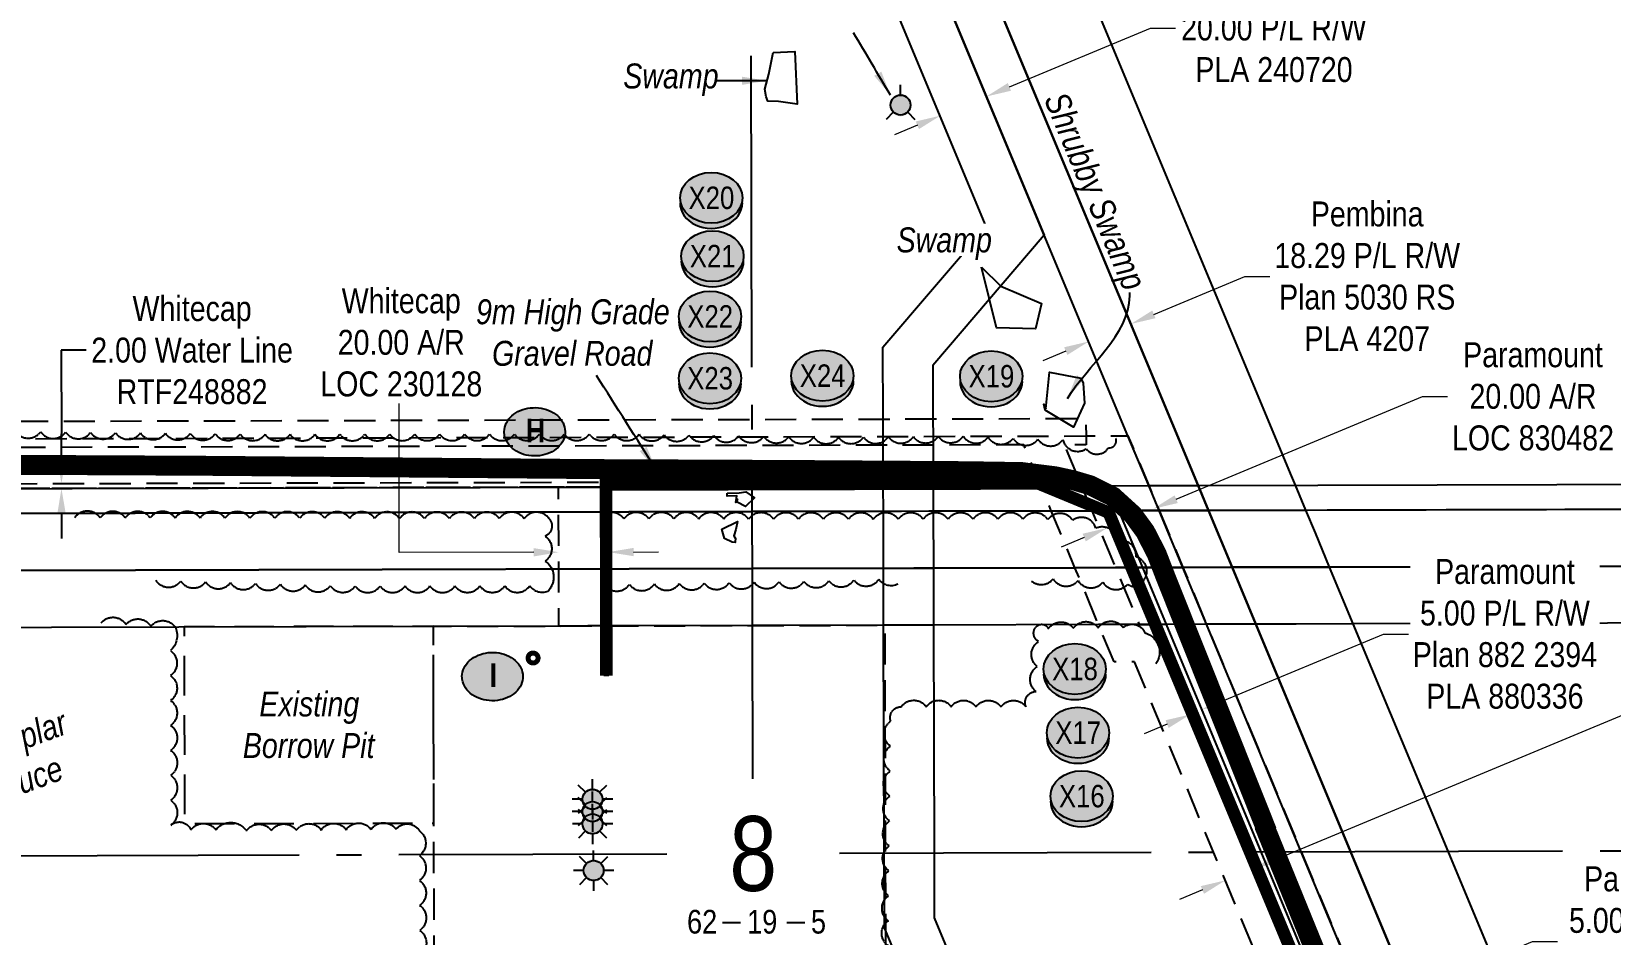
# Model space of a CAD drawing. Extents: x 510524 to 514472, y 6017951 to 6023231.
# Drawn here: x 511808 to 512441, y 6022291 to 6022654 of the extents above; entities that cross this region are included whole.
import ezdxf
from ezdxf.enums import TextEntityAlignment as Align

# ---------------------------------------------------------------- set-up
doc = ezdxf.new("R2010")
doc.units = 0
doc.header["$LTSCALE"] = 5
doc.header["$PDSIZE"] = 0.5
for name, pattern in [('0', [1, 1, 0]), ('foc-ACCESSROAD', [3.75, 2.5, -1.25]), ('foc-FLOWLINE', [3.75, 2.5, -1.25]), ('foc-QUARTERLINE', [33, 25, -3, 2, -3]), ('HIDDEN2', [4.7625, 3.175, -1.5875])]:
    doc.linetypes.add(name, pattern=pattern)
doc.layers.get('Defpoints').update_dxf_attribs({"color": 9})
for name, color, linetype in [('10', 1, 'Continuous'), ('9', 3, 'Continuous'), ('AS-ROADS', 254, 'Continuous'), ('C-AR', 13, 'foc-ACCESSROAD'), ('C-RW', 13, 'Continuous'), ('C-WS', 13, 'foc-ACCESSROAD'), ('C-WS-S', 8, 'Continuous'), ('CG-NOTES', 7, 'Continuous'), ('F-AR', 190, 'foc-ACCESSROAD'), ('F-EZE', 190, 'foc-FLOWLINE'), ('F-RW', 190, 'Continuous'), ('L-QSEC', 8, 'foc-QUARTERLINE'), ('L-SECLBL', 7, 'Continuous'), ('P-CROSSINGS', 250, 'Continuous'), ('P-PROPOSED', 10, 'Continuous'), ('P-TEMP-BLUE', 146, 'Continuous'), ('T-BUSH', 110, '0'), ('T-BUSH-T', 110, 'Continuous'), ('T-EXISTING TFA', 220, 'HIDDEN2'), ('T-EXISTING TFA-T', 220, 'Continuous'), ('T-SLOPE', 48, 'Continuous'), ('T-WATER-T', 170, 'Continuous'), ('WETLAND', 143, 'Continuous'), ('WETLAND-T', 146, 'Continuous')]:
    doc.layers.add(name, color=color, linetype=linetype)
for name, color, linetype, lineweight in [('C-AR-T', 13, 'Continuous', 9), ('C-RW-T', 13, 'Continuous', 9), ('F-AR-T', 190, 'Continuous', 9), ('F-EZE-T', 190, 'Continuous', 9), ('F-RW-T', 190, 'Continuous', 9)]:
    doc.layers.add(name, color=color, linetype=linetype, lineweight=lineweight)
doc.styles.add('80CG', font='ARIALN.TTF', dxfattribs={"height": 10})
doc.styles.add('80L', font='ARIALN.TTF', dxfattribs={"height": 10})
doc.styles.add('BOLD', font='ARIALNB.TTF')
doc.styles.add('Crossing', font='ARIALN.TTF', dxfattribs={"height": 10})
doc.styles.add('SIMPLEX', font='ARIALN.TTF')
doc.dimstyles.new('Compass 5 000', dxfattribs={"dimscale": 5, "dimtxt": 9, "dimasz": 2, "dimexe": 0.2, "dimexo": 0.0625, "dimgap": 0.5, "dimtad": 0, "dimtih": 1, "dimtoh": 1, "dimzin": 0, "dimdsep": 46, "dimtxsty": '80CG', "dimcen": 0.1, "dimse1": 1, "dimse2": 1, "dimclrd": 256, "dimclrt": 256, "dimaunit": 1, "dimadec": 4, "dimazin": 0, "dimtfac": 0.06, "dimtofl": 0, "dimtmove": 0, "dimatfit": 1, "dimfxl": 0.2, "dimtolj": 1, "dimtzin": 0, "dimlwd": -1, "dimarcsym": 0})

# ---------------------------------------------------------------- blocks, each defined once
blk = doc.blocks.new('L-SECLBL')
at = {"layer": '9', "color": 7}
for p, q in [((-5.08, -27.83), (-12.29, -27.83)), ((20.7, -27.83), (13.5, -27.83))]:
    blk.add_line(p, q, dxfattribs=at)
at = {"layer": '10', "color": 2, "style": 'SIMPLEX'}
blk.add_attdef('SEC', text='', height=30, dxfattribs=at).set_placement((0, 0), align=Align.MIDDLE)
at = {"layer": '10', "color": 5, "style": '80L'}
blk.add_attdef('TWP', text='', height=9.5, dxfattribs=at).set_placement((-14.43, -27.37), align=Align.MIDDLE_RIGHT)
blk.add_attdef('RGE', text='', height=9.5, dxfattribs=at).set_placement((3.62, -27.37), align=Align.MIDDLE_CENTER)
blk.add_attdef('MER', text='', height=9.5, dxfattribs=at).set_placement((23.17, -27.37), align=Align.MIDDLE_LEFT)
blk = doc.blocks.new('*D48')
at = {"layer": 'C-RW-T', "transparency": 16777216}
for p, q in [((512199.92, 6022631.32), (512256.49, 6022654.88)), ((512256.49, 6022654.88), (512266.49, 6022654.88)), ((512163, 6022615.93), (512153.77, 6022612.09))]:
    blk.add_line(p, q, dxfattribs=at)
for points in [[(512199.28, 6022632.86), (512200.56, 6022629.78), (512190.69, 6022627.47)], [(512162.36, 6022617.47), (512163.64, 6022614.4), (512172.23, 6022619.78)]]:
    blk.add_solid(points, dxfattribs=at)
at = {"layer": 'Defpoints', "color": 0, "transparency": 16777216}
for p in [(512190.69, 6022627.47), (512197.84, 6022610.32), (512179.38, 6022602.63)]:
    blk.add_point(p, dxfattribs=at)
at = {"layer": 'C-RW-T', "transparency": 16777216, "insert": (512306.02, 6022654.88), "char_height": 10, "attachment_point": 5, "style": '80CG'}
blk.add_mtext('\\A1;Whitecap\\P20.00 P/L R/W\\PPLA 240720', dxfattribs=at)
blk = doc.blocks.new('*D50')
at = {"layer": 'Defpoints', "color": 0, "transparency": 16777216}
for p in [(512257.58, 6022462.1), (512262.72, 6022449.78), (512244.26, 6022442.09)]:
    blk.add_point(p, dxfattribs=at)
at = {"layer": 'F-AR-T', "transparency": 16777216}
for p, q in [((512266.81, 6022465.95), (512365.63, 6022507.15)), ((512365.63, 6022507.15), (512375.63, 6022507.15)), ((512229.9, 6022450.56), (512220.67, 6022446.71))]:
    blk.add_line(p, q, dxfattribs=at)
for points in [[(512266.17, 6022467.49), (512267.45, 6022464.41), (512257.58, 6022462.1)], [(512229.26, 6022452.1), (512230.54, 6022449.02), (512239.13, 6022454.41)]]:
    blk.add_solid(points, dxfattribs=at)
at = {"layer": 'F-AR-T', "transparency": 16777216, "insert": (512409.9, 6022507.15), "char_height": 10, "attachment_point": 5, "style": '80CG'}
blk.add_mtext('\\A1;Paramount\\P20.00 A/R\\PLOC 830482', dxfattribs=at)
blk = doc.blocks.new('*D51')
at = {"layer": 'Defpoints', "color": 0, "transparency": 16777216}
for p in [(511763.13, 6022490.89), (511921.59, 6022491.31), (511921.64, 6022471.29)]:
    blk.add_point(p, dxfattribs=at)
at = {"layer": 'F-AR-T', "transparency": 16777216}
for p, q in [((511763.03, 6022529.24), (511753.03, 6022529.24)), ((511763.11, 6022500.89), (511763.03, 6022529.24)), ((511763.21, 6022460.87), (511763.24, 6022450.87))]:
    blk.add_line(p, q, dxfattribs=at)
for points in [[(511764.77, 6022500.89), (511761.44, 6022500.88), (511763.13, 6022490.89)], [(511764.88, 6022460.88), (511761.55, 6022460.87), (511763.19, 6022470.87)]]:
    blk.add_solid(points, dxfattribs=at)
at = {"layer": 'F-AR-T', "transparency": 16777216, "insert": (511718.76, 6022529.24), "char_height": 10, "attachment_point": 5, "style": '80CG'}
blk.add_mtext('\\A1;Paramount\\P20.00 A/R\\PLOC 830482', dxfattribs=at)
blk = doc.blocks.new('*D62')
at = {"layer": 'Defpoints', "color": 0, "transparency": 16777216}
for p in [(512237.49, 6022562.98), (512220.61, 6022555.94), (512231.75, 6022529.2)]:
    blk.add_point(p, dxfattribs=at)
at = {"layer": 'F-RW-T', "transparency": 16777216}
for p, q in [((512257.86, 6022540.09), (512294.32, 6022555.29)), ((512294.32, 6022555.29), (512304.32, 6022555.29)), ((512222.52, 6022525.35), (512213.29, 6022521.51))]:
    blk.add_line(p, q, dxfattribs=at)
for points in [[(512257.22, 6022541.63), (512258.51, 6022538.55), (512248.63, 6022536.24)], [(512221.88, 6022526.89), (512223.17, 6022523.82), (512231.75, 6022529.2)]]:
    blk.add_solid(points, dxfattribs=at)
at = {"layer": 'F-RW-T', "transparency": 16777216, "insert": (512343.41, 6022555.29), "char_height": 10, "attachment_point": 5, "style": '80CG'}
blk.add_mtext('\\A1;Pembina\\P18.29 P/L R/W\\PPlan 5030 RS\\PPLA 4207', dxfattribs=at)
blk = doc.blocks.new('*D63')
at = {"layer": 'Defpoints', "color": 0, "transparency": 16777216}
for p in [(512188.68, 6022773.39), (512241.56, 6022646.58), (512208.3, 6022632.72)]:
    blk.add_point(p, dxfattribs=at)
at = {"layer": 'F-RW-T', "transparency": 16777216}
for p, q in [((512197.91, 6022777.24), (512207.18, 6022781.1)), ((512207.18, 6022781.1), (512217.18, 6022781.1)), ((512146.2, 6022755.68), (512136.97, 6022751.83))]:
    blk.add_line(p, q, dxfattribs=at)
for points in [[(512197.27, 6022778.78), (512198.56, 6022775.7), (512188.68, 6022773.39)], [(512145.56, 6022757.22), (512146.84, 6022754.14), (512155.43, 6022759.53)]]:
    blk.add_solid(points, dxfattribs=at)
at = {"layer": 'F-RW-T', "transparency": 16777216, "insert": (512256.65, 6022781.1), "char_height": 10, "attachment_point": 5, "style": '80CG'}
blk.add_mtext('\\A1;CNRL\\P36.00 P/L R/W^JPLA 190066', dxfattribs=at)
blk = doc.blocks.new('*D75')
at = {"layer": 'Defpoints', "color": 0, "transparency": 16777216}
for p in [(512301.37, 6022309.96), (512305.99, 6022311.88), (512324.96, 6022253.32)]:
    blk.add_point(p, dxfattribs=at)
at = {"layer": 'F-RW-T', "transparency": 16777216}
for p, q in [((512338.81, 6022259.09), (512409.68, 6022288.61)), ((512409.68, 6022288.61), (512419.68, 6022288.61)), ((512315.73, 6022249.48), (512306.5, 6022245.63))]:
    blk.add_line(p, q, dxfattribs=at)
for points in [[(512338.17, 6022260.63), (512339.45, 6022257.55), (512329.58, 6022255.25)], [(512315.09, 6022251.02), (512316.37, 6022247.94), (512324.96, 6022253.32)]]:
    blk.add_solid(points, dxfattribs=at)
at = {"layer": 'F-RW-T', "transparency": 16777216, "insert": (512458.4, 6022288.61), "char_height": 10, "attachment_point": 5, "style": '80CG'}
blk.add_mtext('\\A1;Paramount\\P5.00 P/L R/W\\PPlan 882 2394^JPLA 880336', dxfattribs=at)
blk = doc.blocks.new('*D77')
at = {"layer": 'Defpoints', "color": 0, "transparency": 16777216}
for p in [(512280.23, 6022360.73), (512268.69, 6022355.93), (512298.08, 6022317.87)]:
    blk.add_point(p, dxfattribs=at)
at = {"layer": 'F-EZE-T', "transparency": 16777216}
for p, q in [((512307.31, 6022321.71), (512454.4, 6022382.98)), ((512454.4, 6022382.98), (512464.4, 6022382.98)), ((512277.31, 6022309.22), (512268.08, 6022305.37))]:
    blk.add_line(p, q, dxfattribs=at)
for points in [[(512306.67, 6022323.25), (512307.95, 6022320.18), (512298.08, 6022317.87)], [(512276.67, 6022310.76), (512277.95, 6022307.68), (512286.54, 6022313.06)]]:
    blk.add_solid(points, dxfattribs=at)
at = {"layer": 'F-EZE-T', "transparency": 16777216, "insert": (512523.54, 6022382.98), "char_height": 10, "attachment_point": 5, "style": '80CG'}
blk.add_mtext('\\A1;ATCO\\P12.50 Power Line R/W^JEZE 190204', dxfattribs=at)
blk = doc.blocks.new('*D86')
at = {"layer": 'Defpoints', "color": 0, "transparency": 16777216}
for p in [(512276.99, 6022381.51), (512278.15, 6022365.72), (512282.77, 6022367.64)]:
    blk.add_point(p, dxfattribs=at)
at = {"layer": 'F-RW-T', "transparency": 16777216}
for p, q in [((512286.22, 6022385.35), (512349.92, 6022411.88)), ((512349.92, 6022411.88), (512359.92, 6022411.88)), ((512263.15, 6022375.74), (512253.91, 6022371.9))]:
    blk.add_line(p, q, dxfattribs=at)
for points in [[(512285.58, 6022386.89), (512286.86, 6022383.81), (512276.99, 6022381.51)], [(512262.51, 6022377.28), (512263.79, 6022374.2), (512272.38, 6022379.58)]]:
    blk.add_solid(points, dxfattribs=at)
at = {"layer": 'F-RW-T', "transparency": 16777216, "insert": (512398.64, 6022411.88), "char_height": 10, "attachment_point": 5, "style": '80CG', "bg_fill": 3, "box_fill_scale": 1.1, "bg_fill_color": 256, "bg_fill_true_color": 13158600, "bg_fill_transparency": 0}
blk.add_mtext('\\A1;Paramount\\P5.00 P/L R/W\\PPlan 882 2394^JPLA 880336', dxfattribs=at)
blk = doc.blocks.new('GAS')
h = blk.add_hatch(color=255)
h.dxf.hatch_style = 1
edge = h.paths.add_edge_path()
edge.add_arc((0, 0), 0.9, 0, 360)
for p, q in [((0, 0.81), (0, 1.62)), ((-0.81, 0), (-1.62, 0)), ((-0.57, 0.57), (-1.14, 1.14)), ((0.57, 0.57), (1.14, 1.14)), ((1.62, 0), (0.81, 0)), ((-0.57, -0.57), (-1.14, -1.14)), ((0, -0.81), (0, -1.62)), ((1.14, -1.14), (0.57, -0.57))]:
    blk.add_line(p, q)
blk.add_circle((0, 0), 0.8)
blk = doc.blocks.new('WAT')
h = blk.add_hatch(color=255)
h.dxf.hatch_style = 1
edge = h.paths.add_edge_path()
edge.add_arc((0, 0), 0.9, 0, 360)
at = {"color": 170}
for p, q in [((0, 0.82), (0, 1.63)), ((-0.58, -0.58), (-1.15, -1.15)), ((0.58, -0.58), (1.15, -1.15))]:
    blk.add_line(p, q, dxfattribs=at)
blk.add_circle((0, 0), 0.8, dxfattribs=at)
blk = doc.blocks.new('*D89')
at = {"layer": 'Defpoints', "color": 0, "transparency": 16777216}
for p in [(511819.75, 6022472.23), (511837.59, 6022472.28), (511837.6, 6022470.28)]:
    blk.add_point(p, dxfattribs=at)
at = {"layer": 'P-TEMP-BLUE', "transparency": 16777216}
for p, q in [((511829.61, 6022525.69), (511819.61, 6022525.69)), ((511819.61, 6022525.69), (511819.7, 6022492.23)), ((511819.72, 6022482.23), (511819.7, 6022492.23)), ((511819.78, 6022460.23), (511819.81, 6022450.23))]:
    blk.add_line(p, q, dxfattribs=at)
for points in [[(511821.39, 6022482.23), (511818.06, 6022482.22), (511819.75, 6022472.23)], [(511821.45, 6022460.23), (511818.11, 6022460.23), (511819.75, 6022470.23)]]:
    blk.add_solid(points, dxfattribs=at)
at = {"layer": 'P-TEMP-BLUE', "transparency": 16777216, "insert": (511872.14, 6022525.69), "char_height": 10, "attachment_point": 5, "style": '80CG'}
blk.add_mtext('\\A1;Whitecap\\P2.00 Water Line\\PRTF248882', dxfattribs=at)
blk = doc.blocks.new('xing2')
h = blk.add_hatch(color=50)
h.dxf.hatch_style = 1
edge = h.paths.add_edge_path()
edge.add_ellipse((0, 0), major_axis=(-12.5, 0), ratio=0.816297, start_angle=0, end_angle=360)
h = blk.add_hatch(color=250)
h.dxf.hatch_style = 1
edge = h.paths.add_edge_path()
edge.add_ellipse((0, -2.05), major_axis=(-12.5, 0), ratio=0.816297, start_angle=0, end_angle=180)
edge.add_line((12.5, -2.05), (12.5, 0))
edge.add_ellipse((0, 0), major_axis=(-12.5, 0), ratio=0.816297, start_angle=0, end_angle=180, ccw=False)
edge.add_line((-12.5, 0), (-12.5, -2.05))
at = {"color": 250}
blk.add_ellipse((0, 0), major_axis=(-12.5, 0), ratio=0.816297, dxfattribs=at)
blk.add_ellipse((0, -2.05), major_axis=(-12.5, 0), ratio=0.816297, start_param=0, end_param=3.141593, dxfattribs=at)
at = {"color": 250, "style": 'Crossing'}
blk.add_attdef('CROSSING', text='', height=9, dxfattribs=at).set_placement((0.09, 0.02), align=Align.MIDDLE_CENTER)
at = {"color": 250, "style": 'Crossing', "flags": 1}
for tag, p in [('OWNER', (0.09, -12.49)), ('DESCRIPTION', (0.09, -25.77)), ('LOCATION', (0.09, -39.3)), ('DWG_REF', (0.09, -52.84))]:
    blk.add_attdef(tag, text='', height=9, dxfattribs=at).set_placement(p, align=Align.MIDDLE_CENTER)
blk = doc.blocks.new('AA')
at = {"const_width": 4}
blk.add_lwpolyline([(-1, 0, 1), (1, 0, 1)], format="xyb", close=True, dxfattribs=at)
blk.add_circle((0, 0), 2)
blk = doc.blocks.new('Route_Letters')
h = blk.add_hatch(color=255)
h.dxf.hatch_style = 1
edge = h.paths.add_edge_path()
edge.add_ellipse((-0.12, 0.46), major_axis=(-11.97, 0), ratio=0.789318, start_angle=0, end_angle=360)
at = {"color": 5}
blk.add_open_spline([(-12.34, 0.46), (-12.34, -0.25), (-12.24, -0.97), (-11.72, -2.79), (-11.14, -3.88), (-9.56, -5.81), (-8.54, -6.66), (-6.22, -8.02), (-4.9, -8.54), (-2.12, -9.17), (-0.66, -9.3), (2.22, -9.13), (3.64, -8.84), (6.27, -7.89), (7.48, -7.22), (9.54, -5.6), (10.38, -4.64), (11.6, -2.54), (11.97, -1.4), (12.18, 0.91), (12.02, 2.08), (11.2, 4.3), (10.54, 5.35), (8.8, 7.2), (7.72, 7.99), (5.29, 9.24), (3.93, 9.68), (1.11, 10.18), (-0.35, 10.23), (-3.22, 9.91), (-4.61, 9.55), (-7.16, 8.47), (-8.32, 7.75), (-10.24, 6.02), (-11, 5.02), (-12.05, 2.86), (-12.32, 1.7), (-12.34, 0.52), (-12.34, 0.49), (-12.34, 0.46)], degree=3, knots=[0, 0, 0, 0, 0.219529, 0.219529, 0.575727, 0.575727, 0.931924, 0.931924, 1.288121, 1.288121, 1.644318, 1.644318, 2.000515, 2.000515, 2.356712, 2.356712, 2.712909, 2.712909, 3.069107, 3.069107, 3.425304, 3.425304, 3.781501, 3.781501, 4.137698, 4.137698, 4.493895, 4.493895, 4.850092, 4.850092, 5.20629, 5.20629, 5.562487, 5.562487, 5.918684, 5.918684, 6.274881, 6.274881, 6.283185, 6.283185, 6.283185, 6.283185], dxfattribs=at)
at = {"color": 14, "style": 'BOLD'}
blk.add_attdef('A', text='', height=9.5, dxfattribs=at).set_placement((0.22, 0.98), align=Align.MIDDLE)

msp = doc.modelspace()

# ---------------------------------------------------------------- linework, layer by layer
at = {"layer": 'AS-ROADS', "const_width": 8, "flags": 128}
msp.add_lwpolyline([(511791.973, 6022479.778), (511874.049, 6022479.378), (512033.088, 6022478.029), (512113.036, 6022477.669), (512182.647, 6022477.185), (512204.897, 6022476.828), (512218.352, 6022475.126), (512225.268, 6022473.626), (512232.266, 6022471.556), (512241.365, 6022467.05), (512249.392, 6022459.746), (512254.347, 6022453.013), (512258.948, 6022444.09), (512262.62, 6022434.586), (512302.692, 6022334.143), (512302.585, 6022333.836), (512335.283, 6022253.45), (512364.608, 6022177.926), (512365.59, 6022164.439), (512365.751, 6022159.148), (512364.69, 6022150.964)], dxfattribs=at)
at = {"layer": 'C-AR', "flags": 128}
msp.add_lwpolyline([(512039.187, 6022437.97), (512039.239, 6022415.125), (512019.25, 6022415.076), (512019.198, 6022437.916), (512019.147, 6022460.763), (512019.124, 6022470.757), (512039.113, 6022470.81), (512039.136, 6022460.817), (512039.187, 6022437.97)], close=True, dxfattribs=at)
at = {"layer": 'C-AR-T'}
msp.add_line((512049.172, 6022444.753), (512059.172, 6022444.776), dxfattribs=at)
msp.add_lwpolyline([(512009.183, 6022444.663), (511955.223, 6022444.541), (511955.223, 6022504.29)], dxfattribs=at)
for points in [[(512009.179, 6022446.33), (512009.187, 6022442.996), (512019.183, 6022444.686)], [(512049.168, 6022446.42), (512049.176, 6022443.087), (512039.172, 6022444.731)]]:
    msp.add_solid(points, dxfattribs=at)
at = {"layer": 'C-RW'}
for points in [[(512095.762, 6022855.191), (512213.878, 6022571.849), (512169.205, 6022519.53), (512169.259, 6022498.163), (512169.278, 6022491.162), (512169.286, 6022487.663), (512169.329, 6022471.158), (512169.354, 6022461.163), (512169.413, 6022438.317), (512169.471, 6022415.469), (512169.705, 6022324.073), (512169.772, 6022298.05), (512298.3, 6021989.294), (512300.211, 6021990.089), (512401.302, 6022032.171), (512401.669, 6022031.397), (512582.922, 6021596.338), (512549.763, 6021582.527), (512549.991, 6021581.731), (512561.522, 6021554.054), (512575.183, 6021521.158), (512778.886, 6021032.947)], [(512752.436, 6021044.443), (512553.716, 6021521.09), (512523.62, 6021593.287), (512556.815, 6021607.121), (512390.539, 6022006.039), (512287.528, 6021963.157), (512150.21, 6022293.028), (512149.793, 6022294.031), (512149.716, 6022324.012), (512149.482, 6022415.409), (512149.423, 6022438.265), (512149.365, 6022461.112), (512149.339, 6022471.106), (512149.297, 6022487.61), (512149.288, 6022491.11), (512149.27, 6022498.11), (512149.196, 6022526.882), (512190.593, 6022575.358), (512095.901, 6022802.636)]]:
    msp.add_lwpolyline(points, dxfattribs=at)
at = {"layer": 'C-WS', "flags": 128}
msp.add_lwpolyline([(512096.922, 6022415.272), (512149.482, 6022415.409), (512149.904, 6022415.411), (512150.133, 6022324.013), (512150.21, 6022293.028), (512150.416, 6022210.815), (512150.721, 6022089.181), (512097.782, 6022089.047), (511969.701, 6022088.725), (511969.414, 6022210.362), (511969.131, 6022323.434), (511968.902, 6022414.946), (512019.25, 6022415.075), (512039.239, 6022415.125), (512096.922, 6022415.272)], close=True, dxfattribs=at)
at = {"layer": 'F-AR', "color": 160, "flags": 128}
msp.add_lwpolyline([(511173.598, 6022853.607), (511308.66, 6022855.014), (511308.989, 6022826.759), (511367.163, 6022827.435), (511477.496, 6022827.844), (511522.483, 6022808.808), (511538.016, 6022775.851), (511661.661, 6022471.81), (512039.109, 6022472.809), (512039.284, 6022395.207), (512037.285, 6022395.203), (512037.114, 6022470.805), (511660.317, 6022469.807), (511536.185, 6022775.048), (511521.001, 6022807.265), (511477.094, 6022825.843), (511367.178, 6022825.436), (511307.013, 6022824.737), (511306.685, 6022852.994), (511173.603, 6022851.608)], dxfattribs=at)
at = {"layer": 'F-EZE', "flags": 128}
msp.add_lwpolyline([(511173.665, 6022826.188), (511273.663, 6022827.349), (511303.821, 6022827.7), (511367.155, 6022828.436), (511512.101, 6022828.973), (511542.804, 6022818.517), (511557.175, 6022795.119), (511678.467, 6022496.868), (512096.703, 6022497.972), (512149.27, 6022498.11), (512169.259, 6022498.163), (512230.623, 6022498.325), (512230.641, 6022491.324), (512230.65, 6022487.825), (512221.891, 6022487.801), (512228.757, 6022471.316), (512232.915, 6022461.332), (512242.42, 6022438.509), (512251.925, 6022415.69), (512257.334, 6022415.704), (512295.334, 6022324.465), (512361.972, 6022164.472), (512353.261, 6022142.346), (512267.88, 6022106.811), (512308.619, 6022008.926), (512406.504, 6022049.664), (512407.441, 6022050.054), (512600.855, 6021585.688), (512602.49, 6021581.758), (512588.634, 6021575.969), (512592.412, 6021566.908), (512573.03, 6021558.828), (512588.698, 6021521.201), (512782.597, 6021055.601), (512783.04, 6021054.535), (512786.72, 6021045.756), (512791.849, 6021033.443), (512782.246, 6021033.075), (512778.886, 6021032.947), (512757.569, 6021032.131), (512731.684, 6021031.14), (512729.387, 6021031.052), (512728.907, 6021043.542), (512731.201, 6021043.631), (512752.436, 6021044.443), (512773.398, 6021045.246), (512769.284, 6021055.124), (512575.183, 6021521.158), (512561.522, 6021554.054), (512549.991, 6021581.731), (512580.943, 6021594.6), (512583.244, 6021595.559), (512582.922, 6021596.338), (512401.669, 6022031.397), (512300.534, 6021989.314), (512300.211, 6021990.089), (512248.268, 6022114.896), (512344.845, 6022155.091), (512348.486, 6022164.341), (512281.81, 6022324.423), (512250.049, 6022400.685), (512241.934, 6022400.664), (512235.693, 6022415.646), (512226.189, 6022438.467), (512216.684, 6022461.289), (512212.526, 6022471.272), (512205.659, 6022487.759), (512169.286, 6022487.663), (512149.297, 6022487.61), (512096.731, 6022487.472), (511671.41, 6022486.349), (511547.775, 6022790.361), (511544.877, 6022795.081), (511535.837, 6022809.798), (511510.382, 6022818.467), (511477.122, 6022818.342), (511419.248, 6022818.128), (511367.212, 6022817.735), (511366.05, 6022817.921), (511303.847, 6022817.199), (511273.689, 6022816.848), (511173.691, 6022815.687)], dxfattribs=at)
at = {"layer": 'F-RW'}
for points in [[(512870.643, 6020995.14), (512651.459, 6021521.402), (512640.418, 6021547.908), (512626.572, 6021581.148), (512403.625, 6022116.454), (512316.959, 6022324.532), (512278.964, 6022415.761), (512269.46, 6022438.58), (512259.945, 6022461.403), (512255.783, 6022471.387), (512247.452, 6022491.369), (512213.878, 6022571.849), (512095.762, 6022855.191), (511993.209, 6023101.148), (511982.16, 6023127.665), (511979.372, 6023134.354), (511969.601, 6023157.784), (511965.525, 6023167.563), (511951.708, 6023200.701), (511940.517, 6023227.543)], [(511960.308, 6023227.606), (511982.404, 6023174.595), (511989.383, 6023157.848), (511996.246, 6023141.384), (512001.937, 6023127.729), (512017.499, 6023090.405), (512019.505, 6023085.595), (512095.636, 6022902.995), (512275.564, 6022471.439), (512279.727, 6022461.456), (512289.239, 6022438.632), (512298.744, 6022415.814), (512336.734, 6022324.594), (512639.653, 6021597.285), (512643.446, 6021588.18), (512657.291, 6021554.941), (512671.234, 6021521.465), (512890.134, 6020995.888)], [(512095.388, 6022997.162), (512312.963, 6022475.31), (512314.534, 6022471.542), (512318.694, 6022461.559), (512322.477, 6022452.482), (512328.203, 6022438.734), (512337.708, 6022415.914), (512375.688, 6022324.716), (512690.529, 6021568.797), (512657.291, 6021554.941), (512640.418, 6021547.908), (512626.57, 6021542.134), (512620.11, 6021539.443), (512627.653, 6021521.325), (512821, 6021057.104)], [(512782.597, 6021055.601), (512588.698, 6021521.201), (512573.03, 6021558.828), (512592.412, 6021566.908), (512606.265, 6021572.683), (512612.725, 6021575.374), (512626.572, 6021581.148), (512643.446, 6021588.18), (512639.653, 6021597.285), (512336.734, 6022324.594), (512298.744, 6022415.814), (512289.239, 6022438.632), (512279.727, 6022461.456), (512275.564, 6022471.439), (512095.636, 6022902.995)], [(511174.545, 6022468.535), (511266.303, 6022468.777), (511274.545, 6022468.799), (511304.704, 6022468.879), (511660.317, 6022469.807), (512096.774, 6022470.967), (512234.168, 6022471.33), (512255.783, 6022471.387), (512275.564, 6022471.439), (512898.899, 6022473.127), (512929.058, 6022473.209), (512998.898, 6022473.398)], [(512998.926, 6022463.404), (512929.086, 6022463.215), (512898.927, 6022463.134), (512279.727, 6022461.456), (512259.945, 6022461.403), (512243.733, 6022461.359), (512238.325, 6022461.346), (512096.801, 6022460.974), (511304.729, 6022458.885), (511274.57, 6022458.805), (511174.57, 6022458.541)], [(511174.57, 6022458.541), (511274.57, 6022458.805), (511304.728, 6022458.885), (512096.801, 6022460.974), (512216.684, 6022461.289), (512232.915, 6022461.332), (512238.325, 6022461.346), (512243.733, 6022461.359), (512259.945, 6022461.403), (512279.727, 6022461.456), (512318.694, 6022461.559), (512898.927, 6022463.134), (512929.086, 6022463.215), (512998.926, 6022463.404)], [(512998.99, 6022440.549), (512929.15, 6022440.36), (512898.991, 6022440.279), (512328.203, 6022438.734), (512305.475, 6022438.674), (512289.239, 6022438.632), (512269.46, 6022438.58), (512253.239, 6022438.538), (512247.83, 6022438.524), (512242.42, 6022438.509), (512226.189, 6022438.467), (512096.861, 6022438.127), (511304.784, 6022436.038), (511274.626, 6022435.958), (511174.626, 6022435.694)], [(511174.626, 6022435.694), (511274.626, 6022435.958), (511304.784, 6022436.038), (512096.861, 6022438.127), (512149.423, 6022438.265), (512169.413, 6022438.317), (512226.189, 6022438.467), (512242.42, 6022438.509), (512247.83, 6022438.524), (512253.239, 6022438.538), (512269.46, 6022438.58), (512289.239, 6022438.632), (512305.475, 6022438.674), (512328.203, 6022438.734), (512898.991, 6022440.279), (512929.15, 6022440.36), (512998.99, 6022440.549)], [(512999.055, 6022417.66), (512929.214, 6022417.476), (512899.056, 6022417.397), (512337.708, 6022415.914), (512314.979, 6022415.855), (512298.744, 6022415.814), (512278.964, 6022415.761), (512262.744, 6022415.719), (512257.334, 6022415.704), (512251.925, 6022415.69), (512235.693, 6022415.646), (512169.471, 6022415.469), (512149.904, 6022415.411), (512149.482, 6022415.409), (512096.922, 6022415.272), (512039.239, 6022415.125), (512019.25, 6022415.075), (511968.902, 6022414.946), (511304.841, 6022413.193), (511274.682, 6022413.113), (511174.682, 6022412.85)]]:
    msp.add_lwpolyline(points, dxfattribs=at)
msp.add_lwpolyline([(512341.137, 6022098.189), (512332.761, 6022077.012), (512328.113, 6022078.848), (512335.833, 6022098.242), (512341.776, 6022113.173), (512353.261, 6022142.346), (512361.972, 6022164.472), (512295.334, 6022324.465), (512257.334, 6022415.704), (512247.83, 6022438.524), (512238.325, 6022461.346), (512243.733, 6022461.359), (512253.239, 6022438.538), (512262.744, 6022415.719), (512300.742, 6022324.481), (512367.366, 6022164.522), (512364.728, 6022157.851), (512359.648, 6022145.004), (512347.04, 6022113.12), (512341.137, 6022098.189)], close=True, dxfattribs=at)
at = {"layer": 'L-QSEC'}
for p, q in [((512097.084, 6022353.849), (512095.043, 6023128.031)), ((512131.788, 6022323.959), (512899.312, 6022326.393)), ((511295.028, 6022321.306), (512062.506, 6022323.739))]:
    msp.add_line(p, q, dxfattribs=at)
at = {"layer": 'P-PROPOSED', "const_width": 5, "flags": 128}
msp.add_lwpolyline([(512870.392, 6020959.324), (512636.15, 6021521.734), (512390.652, 6022111.18), (512378.359, 6022127.729), (512369.457, 6022149.089), (512365.651, 6022158.235), (512362.896, 6022164.857), (512296.257, 6022324.849), (512258.257, 6022416.089), (512248.753, 6022438.908), (512239.725, 6022460.586), (512211.496, 6022472.27), (512096.772, 6022471.967), (512038.112, 6022471.812), (512038.285, 6022395.133)], dxfattribs=at)
at = {"layer": 'T-BUSH', "flags": 128}
for points in [[(511701.435, 6022495.011, 0.5205671), (511711.433, 6022494.811, 0.5205671), (511721.431, 6022494.611, 0.5205671), (511731.429, 6022494.411, 0.5205671), (511741.427, 6022494.212, 0.5205671), (511751.425, 6022494.012, 0.5205671), (511761.423, 6022493.812, 0.5205671), (511771.421, 6022493.612, 0.5205671), (511781.419, 6022493.412, 0.5205671), (511791.417, 6022493.212, 0.5205671), (511801.416, 6022493.073, 0.5205671), (511811.415, 6022492.962, 0.5205671), (511821.415, 6022492.85, 0.5205671), (511831.414, 6022492.738, 0.5205671), (511841.413, 6022492.627, 0.5205671), (511851.413, 6022492.515, 0.5205671), (511861.412, 6022492.403, 0.5205671), (511871.411, 6022492.292, 0.5205671), (511881.411, 6022492.18, 0.5205671), (511891.41, 6022492.068, 0.5205671), (511901.41, 6022491.985, 0.5205671), (511911.41, 6022491.993, 0.5205671), (511921.41, 6022492.001, 0.5205671), (511931.41, 6022492.009, 0.5205671), (511941.41, 6022492.017, 0.5205671), (511951.41, 6022492.025, 0.5205671), (511961.41, 6022492.033, 0.5205671), (511971.41, 6022492.041, 0.5205671), (511981.41, 6022492.049, 0.5205671), (511991.41, 6022492.057, 0.5205671), (512001.41, 6022492.065, 0.5205671), (512011.41, 6022492.073, 0.5205671), (512021.41, 6022492.081, 0.5205671), (512031.41, 6022492.089, 0.5205671), (512041.41, 6022492.097, 0.5205671), (512051.409, 6022492, 0.5205671), (512061.407, 6022491.833, 0.5205671), (512071.406, 6022491.667, 0.5205671), (512081.405, 6022491.501, 0.5205671), (512091.403, 6022491.334, 0.5205671), (512101.402, 6022491.168, 0.5205671), (512111.401, 6022491.001, 0.5205671), (512121.399, 6022490.835, 0.5205671), (512131.398, 6022490.781, 0.5205671), (512141.398, 6022490.87, 0.5205671), (512151.397, 6022490.96, 0.5205671), (512161.397, 6022491.049, 0.5205671), (512171.397, 6022491.139, 0.5205671), (512181.396, 6022491.228, 0.5205671), (512191.385, 6022490.803, 0.5205671), (512201.373, 6022490.304, 0.5205671), (512211.366, 6022489.996, 0.5205671), (512221.336, 6022489.747, 0.5205671), (512230.685, 6022486.197, 0.5205671), (512239.635, 6022486.512, 0.5205671), (512242.66, 6022490.291, 0.5205671)], [(512015.333, 6022458.116, 0.520567), (512005.333, 6022458.136, 0.5205671), (511995.333, 6022458.155, 0.5205671), (511985.333, 6022458.174, 0.5205671), (511975.334, 6022458.193, 0.5205671), (511965.334, 6022458.212, 0.5205671), (511955.334, 6022458.232, 0.5205671), (511945.334, 6022458.251, 0.5205671), (511935.334, 6022458.27, 0.5205671), (511925.334, 6022458.289, 0.5205671), (511915.334, 6022458.309, 0.5205671), (511905.334, 6022458.328, 0.5205671), (511895.334, 6022458.347, 0.5205671), (511885.334, 6022458.366, 0.5205671), (511875.334, 6022458.385, 0.5205671), (511865.334, 6022458.405, 0.5205671), (511855.334, 6022458.424, 0.5205671), (511845.334, 6022458.443, 0.5205671), (511835.334, 6022458.462, 0.5205671), (511824.978, 6022458.482)], [(512037.536, 6022431.598, -0.3371831), (512039.771, 6022438.644, -0.5205671), (512039.749, 6022448.644, -0.4850226), (512039.046, 6022460.535)], [(512208.827, 6022433.107, 0.4170599), (512217.455, 6022434.001, 0.5205671), (512227.433, 6022433.338, 0.5205671), (512237.411, 6022432.674, 0.5205671), (512247.375, 6022431.929, 0.5205671), (512253.885, 6022433.549, 0.5205671), (512250.73, 6022442.813, 0.5205671), (512243.126, 6022449.151, 0.5205671), (512234.601, 6022454.313, 0.5205671), (512225.327, 6022457.498, 0.5205671), (512215.331, 6022457.78, 0.5205671), (512205.333, 6022457.94, 0.5205671), (512195.333, 6022457.927, 0.5205671), (512185.333, 6022457.915, 0.5205671), (512175.333, 6022457.903, 0.5205671), (512165.333, 6022457.89, 0.5205671), (512155.333, 6022457.878, 0.5205671), (512145.333, 6022457.866, 0.5205671), (512135.333, 6022457.886, 0.5205671), (512125.333, 6022457.905, 0.5205671), (512115.333, 6022457.924, 0.5205671), (512105.333, 6022457.943, 0.5205671), (512095.333, 6022457.963, 0.5205671), (512085.333, 6022457.982, 0.5205671), (512075.333, 6022458.001, 0.5205671), (512065.333, 6022458.02, 0.5205671), (512055.333, 6022458.039, 0.5205671), (512045.333, 6022458.059, 0.3019996), (512039.046, 6022460.535, 0.3019996)], [(512015.333, 6022458.116, -0.5102808), (512013.743, 6022451.119, -0.5205671), (512013.766, 6022441.119, -0.4664991), (512014.843, 6022429.08, -0.4664991)], [(511857.58, 6022433.419, 0.520567), (511867.576, 6022433.107, 0.5205671), (511877.571, 6022432.795, 0.5205671), (511887.566, 6022432.482, 0.5205671), (511897.561, 6022432.17, 0.5205671), (511907.556, 6022431.858, 0.5205671), (511917.551, 6022431.546, 0.5205671), (511927.546, 6022431.234, 0.5205671), (511937.545, 6022431.124, 0.5205671), (511947.545, 6022431.132, 0.5205671), (511957.545, 6022431.14, 0.5205671), (511967.544, 6022431.148, 0.5205671), (511977.544, 6022431.157, 0.5205671), (511987.544, 6022431.165, 0.5205671), (511997.544, 6022431.173, 0.5205671), (512007.544, 6022431.182, 0.3489517), (512014.843, 6022429.08, 0.3489517)], [(512037.536, 6022431.598, 0.0003765), (512037.541, 6022431.606, 0.5205671), (512047.539, 6022431.778, 0.5205671), (512057.538, 6022431.95, 0.5205671), (512067.536, 6022432.122, 0.5205671), (512077.535, 6022432.294, 0.5205671), (512087.533, 6022432.466, 0.5205671), (512097.532, 6022432.637, 0.5205671), (512107.531, 6022432.809, 0.5205671), (512117.529, 6022432.981, 0.5205671), (512127.525, 6022433.245, 0.5205671), (512137.521, 6022433.53, 0.5205671), (512147.517, 6022433.815, 0.3695332), (512155.258, 6022432.055)], [(511835.645, 6022416.308, -0.5205671), (511845.623, 6022415.641, -0.5205671), (511855.601, 6022414.974, -0.5205671), (511865.578, 6022414.307)], [(511865.578, 6022414.307, -0.3068069), (511863.467, 6022405.208, -0.5205671), (511863.485, 6022395.208, -0.5205671), (511863.504, 6022385.208, -0.5205671), (511863.522, 6022375.208, -0.5205671), (511863.541, 6022365.208, -0.5205671), (511863.559, 6022355.208, -0.5205671), (511863.577, 6022345.208, -0.5205671), (511863.596, 6022335.208, -0.5205671), (511871.668, 6022333.291, -0.5205671), (511881.668, 6022333.309, -0.5161083), (511893.928, 6022332.921, -0.5205671)], [(511893.928, 6022332.921, -0.5205671), (511903.927, 6022333.036, -0.5205671), (511913.927, 6022333.151, -0.5205671), (511923.926, 6022333.266, -0.5205671), (511933.925, 6022333.381, -0.5205671), (511943.925, 6022333.497, -0.5205671), (511953.924, 6022333.612, -0.5205671), (511963.218, 6022333.01, -0.5205671), (511963.278, 6022323.01, -0.5205671), (511963.337, 6022313.01, -0.5205671), (511963.397, 6022303.01, -0.5205671), (511963.456, 6022293.01, -0.5205671), (511963.516, 6022283.01, -0.5205671), (511963.575, 6022273.011, -0.5205671), (511963.635, 6022263.011, -0.5205671), (511963.694, 6022253.011, -0.5205671), (511963.754, 6022243.011, -0.5205671), (511963.813, 6022233.011, -0.5205671), (511963.873, 6022223.011, -0.5205671), (511963.932, 6022213.012, -0.5205671), (511968.893, 6022207.951, -0.5205671), (511978.893, 6022207.97, -0.5205671), (511988.893, 6022207.989, -0.5205671), (511998.892, 6022208.008, -0.5205671), (512008.892, 6022208.027, -0.5205671), (512018.892, 6022208.046, -0.5205671), (512028.892, 6022208.065, -0.5205671), (512038.892, 6022208.084, -0.5205671), (512048.892, 6022208.103, -0.5205671), (512058.892, 6022208.122, -0.5205671), (512068.892, 6022208.141, -0.5205671), (512078.892, 6022208.16, -0.5205671), (512088.892, 6022208.179, -0.5205671), (512098.892, 6022208.198, -0.5205671), (512108.892, 6022208.217, -0.5205671), (512118.892, 6022208.236, -0.5205671), (512128.892, 6022208.255, -0.5205671), (512138.892, 6022208.274, -0.5205671), (512148.892, 6022208.293, -0.5205671), (512150.404, 6022216.886, -0.5205671), (512150.524, 6022226.886, -0.5205671), (512150.644, 6022236.885, -0.5205671), (512150.765, 6022246.884, -0.5205671), (512150.885, 6022256.883, -0.5205671), (512151.005, 6022266.883, -0.5205671), (512151.125, 6022276.882, -0.5205671), (512151.246, 6022286.881, -0.5205671), (512151.366, 6022296.88, -0.5205671), (512151.486, 6022306.88, -0.5205671), (512151.606, 6022316.879, -0.5205671), (512151.726, 6022326.878, -0.5205671), (512151.847, 6022336.878, -0.5205671), (512151.967, 6022346.877, -0.5205671), (512152.087, 6022356.876, -0.5205671), (512152.207, 6022366.875, -0.5205671), (512152.327, 6022376.875, -0.5205671), (512156.553, 6022382.71, -0.5205671), (512166.553, 6022382.691, -0.5205671), (512176.553, 6022382.671, -0.5205671), (512186.553, 6022382.651, -0.5205671), (512196.553, 6022382.632, -0.5205671), (512206.553, 6022382.612, -0.5205671), (512210.598, 6022388.87, -0.5205671), (512211.103, 6022398.857, -0.5205671), (512211.609, 6022408.844, -0.5796467), (512211.471, 6022415.422, -0.5205671)], [(512211.471, 6022415.422, -0.4441596), (512215.529, 6022413.994, -0.5205671), (512225.527, 6022414.159, -0.5205671), (512235.526, 6022414.323, -0.5205671), (512245.525, 6022414.487, -0.5205671), (512254.264, 6022412.298, -0.5205671), (512258.661, 6022399.901)]]:
    msp.add_lwpolyline(points, format="xyb", dxfattribs=at)
at = {"layer": 'T-EXISTING TFA', "flags": 128}
msp.add_lwpolyline([(511969.099, 6022336.006), (511968.902, 6022414.964), (511868.956, 6022414.724), (511869.101, 6022335.823)], close=True, dxfattribs=at)
at = {"layer": 'WETLAND'}
for points in [[(512105.12, 6022645.098), (512113.84, 6022645.469), (512114.768, 6022624.414), (512107.265, 6022625.438), (512102.991, 6022625.601), (512102.376, 6022627.34), (512101.801, 6022630.427), (512103.485, 6022636.479), (512105.12, 6022645.098)], [(512214.496, 6022502.197), (512215.97, 6022516.903), (512228.554, 6022514.48), (512229.535, 6022512.442), (512230.098, 6022504.465), (512225.68, 6022494.805), (512214.281, 6022501.64), (512213.733, 6022504.05), (512214.496, 6022502.197)], [(512086.762, 6022468.407), (512091.472, 6022468.55), (512094.175, 6022468.862), (512097.626, 6022466.478), (512094.059, 6022463.075), (512090.697, 6022464.763), (512090.868, 6022465.938), (512090.174, 6022464.631), (512090.603, 6022467.242), (512086.765, 6022467.232), (512086.762, 6022468.407)], [(512088.717, 6022448.667), (512085.627, 6022450.133), (512084.606, 6022453.997), (512090.871, 6022456.985), (512090.186, 6022453.742), (512089.339, 6022451.295), (512090.062, 6022450.124), (512089.958, 6022449.001), (512089.983, 6022448.611), (512088.717, 6022448.667)]]:
    msp.add_lwpolyline(points, close=True, dxfattribs=at)

# ---------------------------------------------------------------- block references
at = {"xscale": 4.997313499999916, "yscale": 4.997313499999916, "zscale": 4.997313499999916}
msp.add_blockref('WAT', (512156.26, 6022624.04), dxfattribs=at)
at = {"layer": 'C-WS-S', "xscale": 5, "yscale": 5, "zscale": 5}
for p in [(512032.713, 6022345.569), (512032.726, 6022340.649), (512032.738, 6022335.729), (512033.175, 6022317.005)]:
    msp.add_blockref('GAS', p, dxfattribs=at)
at = {"layer": 'CG-NOTES', "xscale": 0.9994627, "yscale": 0.9994627, "zscale": 0.9994627}
for p, values in [((512009.646, 6022492.52), {'A': 'H'}), ((511992.712, 6022394.345), {'A': 'I'})]:
    msp.add_blockref('Route_Letters', p, dxfattribs=at).add_auto_attribs(values)
for p in [(512015.945, 6022479.138), (512008.892, 6022402.249)]:
    msp.add_blockref('AA', p, dxfattribs=at)
at = {"layer": 'L-SECLBL'}
msp.add_blockref('L-SECLBL', (512097.163, 6022323.849), dxfattribs=at).add_auto_attribs({'SEC': '8', 'TWP': '62', 'RGE': '19', 'MER': '5'})
at = {"layer": 'P-CROSSINGS'}
for p, values in [((512080.329, 6022586.824), {'CROSSING': 'X20'}), ((512080.833, 6022563.439), {'CROSSING': 'X21'}), ((512079.83, 6022539.251), {'CROSSING': 'X22'}), ((512079.807, 6022514.438), {'CROSSING': 'X23'}), ((512124.936, 6022515.487), {'CROSSING': 'X24'}), ((512192.613, 6022515.248), {'CROSSING': 'X19'}), ((512226.14, 6022397.845), {'CROSSING': 'X18'}), ((512227.42, 6022372.295), {'CROSSING': 'X17'}), ((512228.865, 6022346.842), {'CROSSING': 'X16'})]:
    msp.add_blockref('xing2', p, dxfattribs=at).add_auto_attribs(values)

# ---------------------------------------------------------------- texts
at = {"layer": 'C-AR-T', "insert": (511956.018, 6022528.798), "char_height": 10, "attachment_point": 5, "style": '80CG'}
msp.add_mtext('\\A1;Whitecap\\P20.00 A/R\\PLOC 230128', dxfattribs=at)
at = {"layer": 'T-BUSH-T', "insert": (511758.844, 6022359.503), "char_height": 10, "attachment_point": 1, "rotation": 20, "style": '80L'}
msp.add_mtext_dynamic_manual_height_columns('\\pi0.32865;{\\fArial Narrow|b0|i1|c0|p34;30cm Poplar \\P\\pi9.7011;& Spruce}', width=65.33669, gutter_width=49.946, heights=[0], dxfattribs=at)
at = {"layer": 'T-EXISTING TFA-T', "insert": (511892.206, 6022388.808), "char_height": 9.99459, "attachment_point": 1, "style": '80L'}
msp.add_mtext_dynamic_manual_height_columns('\\pi6.9009;{\\fArial Narrow|b0|i1|c0|p34;Existing \\P\\pi0.28444;Borrow Pit}', width=53.31659, gutter_width=49.946, heights=[0], dxfattribs=at)
at = {"layer": 'T-SLOPE', "insert": (511985.6, 6022546.137), "char_height": 10, "attachment_point": 1, "style": '80L'}
msp.add_mtext_dynamic_manual_height_columns('\\pi0.41458;{\\fArial Narrow|b0|i1|c0|p34;9m High Grade\\P\\pi6.8471;Gravel Road}', width=77.45263, gutter_width=49.973, heights=[0], dxfattribs=at)
at = {"layer": 'WETLAND-T', "insert": (512044.62, 6022640.713), "char_height": 10.00538, "attachment_point": 1, "style": '80L'}
msp.add_mtext_dynamic_manual_height_columns('\\pi0.43566;{\\fArial Narrow|b0|i1|c0|p34;Swamp}', width=38.02635, gutter_width=49.973, heights=[0], dxfattribs=at)
at = {"layer": 'WETLAND-T', "insert": (512222.887, 6022630.292), "char_height": 10.00538, "width": 84.0902, "attachment_point": 1, "rotation": 292.632597, "style": '80L'}
msp.add_mtext('{\\fArial Narrow|b0|i1|c0|p34;Shrubby Swamp}', dxfattribs=at)

# ---------------------------------------------------------------- dimensions: what is measured, and where the dimension line sits
at = {"layer": 'C-RW-T'}
dim = msp.add_linear_dim(base=(512190.691, 6022627.472), p1=(512179.375, 6022602.628), p2=(512197.837, 6022610.32), angle=22.618334, text='Whitecap\\P20.00 P/L R/W\\PPLA 240720', dimstyle='Compass 5 000', dxfattribs=at)
dim.commit()
dim.dimension.update_dxf_attribs({"geometry": '*D48', "text_midpoint": (512306.025, 6022654.884), "dimtype": 161})
at = {"layer": 'F-AR-T'}
for base, p1, p2, angle, picture, middle in [((511763.133, 6022490.889), (511921.643, 6022471.289), (511921.59, 6022491.307), 90.151203, '*D51', (511718.761, 6022529.243)), ((512257.582, 6022462.1), (512244.262, 6022442.089), (512262.717, 6022449.783), 22.631934, '*D50', (512409.9, 6022507.146))]:
    dim = msp.add_linear_dim(base=base, p1=p1, p2=p2, angle=angle, text='Paramount\\P20.00 A/R\\PLOC 830482', dimstyle='Compass 5 000', dxfattribs=at)
    dim.commit()
    dim.dimension.update_dxf_attribs({"geometry": picture, "text_midpoint": middle, "dimtype": 161})
at = {"layer": 'F-EZE-T'}
dim = msp.add_linear_dim(base=(512298.081, 6022317.87), p1=(512268.689, 6022355.929), p2=(512280.228, 6022360.735), angle=22.611002, text='ATCO\\P12.50 Power Line R/W^JEZE 190204', dimstyle='Compass 5 000', dxfattribs=at)
dim.commit()
dim.dimension.update_dxf_attribs({"geometry": '*D77', "text_midpoint": (512523.544, 6022382.976), "dimtype": 161})
at = {"layer": 'F-RW-T'}
for base, p1, p2, angle, text, picture, middle in [((512188.684, 6022773.391), (512208.302, 6022632.717), (512241.555, 6022646.581), 22.632635, 'CNRL\\P36.00 P/L R/W^JPLA 190066', '*D63', (512256.648, 6022781.101)), ((512231.755, 6022529.202), (512237.485, 6022562.979), (512220.606, 6022555.942), 202.632906, 'Pembina\\P18.29 P/L R/W\\PPlan 5030 RS\\PPLA 4207', '*D62', (512343.408, 6022555.289))]:
    dim = msp.add_linear_dim(base=base, p1=p1, p2=p2, angle=angle, text=text, dimstyle='Compass 5 000', dxfattribs=at)
    dim.commit()
    dim.dimension.update_dxf_attribs({"geometry": picture, "text_midpoint": middle, "dimtype": 161})
at = {"layer": 'F-RW-T', "color": 6}
dim = msp.add_linear_dim(base=(512324.962, 6022253.322), p1=(512305.99, 6022311.881), p2=(512301.372, 6022309.958), angle=202.612419, text='Paramount\\P5.00 P/L R/W\\PPlan 882 2394^JPLA 880336', dimstyle='Compass 5 000', dxfattribs=at)
dim.commit()
dim.dimension.update_dxf_attribs({"geometry": '*D75', "text_midpoint": (512458.402, 6022288.607), "dimtype": 161})
at = {"layer": 'P-TEMP-BLUE'}
dim = msp.add_linear_dim(base=(511819.749, 6022472.228), p1=(511837.598, 6022470.277), p2=(511837.592, 6022472.276), angle=90.151608, text='Whitecap\\P2.00 Water Line\\PRTF248882', dimstyle='Compass 5 000', override={"dimtmove": 1}, dxfattribs=at)
dim.commit()
dim.dimension.update_dxf_attribs({"geometry": '*D89', "text_midpoint": (511826.529, 6022525.693), "dimtype": 161})

# ---------------------------------------------------------------- leaders
at = {"layer": 'T-SLOPE', "path_type": 1}
msp.add_leader([(512058.384, 6022477.655), (512034.308, 6022515.564)], dimstyle='Compass 5 000', override={"dimgap": 0.5, "dimtad": 0}, dxfattribs=at)
at = {"layer": 'T-WATER-T', "path_type": 1}
msp.add_leader([(512152.216, 6022627.989), (512137.452, 6022653.021)], dimstyle='Compass 5 000', override={"dimgap": 0.5, "dimtad": 0}, dxfattribs=at)
at = {"layer": 'WETLAND-T', "path_type": 1}
msp.add_leader([(512102.629, 6022633.781), (512082.486, 6022633.781)], dimstyle='Compass 5 000', override={"dimgap": 0.5, "dimtad": 0}, dxfattribs=at)
msp.add_leader([(512223.155, 6022506.306), (512248.17, 6022547.548), (512248.17, 6022548.83)], dimstyle='Compass 5 000', dxfattribs=at)

# ---------------------------------------------------------------- next in the draw order: texts
at = {"layer": 'WETLAND-T', "insert": (512154.251, 6022574.974), "char_height": 10.00538, "attachment_point": 1, "style": '80L', "bg_fill": 3, "box_fill_scale": 1.15, "bg_fill_color": 256, "bg_fill_true_color": 256, "bg_fill_transparency": 0}
msp.add_mtext_dynamic_manual_height_columns('\\pi0.43566;{\\fArial Narrow|b0|i1|c0|p34;Swamp}', width=38.02635, gutter_width=49.973, heights=[0], dxfattribs=at)

# ---------------------------------------------------------------- next in the draw order: linework, layer by layer
at = {"layer": 'F-AR', "flags": 128}
msp.add_lwpolyline([(511419.248, 6022818.128), (511477.209, 6022794.866), (511544.877, 6022795.081), (511549.628, 6022795.095), (511673.762, 6022489.856), (512096.722, 6022490.972), (512230.641, 6022491.324), (512247.452, 6022491.369), (512255.783, 6022471.387), (512259.945, 6022461.403), (512269.46, 6022438.58), (512278.964, 6022415.761), (512316.959, 6022324.532), (512403.625, 6022116.454), (512391.624, 6022111.452), (512389.776, 6022110.683), (512382.391, 6022107.604), (512380.25, 6022112.749), (512374.704, 6022126.073), (512377.483, 6022127.231), (512368.534, 6022148.705), (512364.728, 6022157.851), (512361.972, 6022164.472), (512295.334, 6022324.465), (512257.334, 6022415.704), (512247.83, 6022438.524), (512238.325, 6022461.346), (512234.168, 6022471.33), (512228.757, 6022471.316), (512212.526, 6022471.272), (512096.775, 6022470.967), (511660.317, 6022469.807), (511536.185, 6022775.048), (511477.283, 6022774.863), (511473.376, 6022774.849), (511367.212, 6022817.735), (511366.05, 6022817.921), (511347.88, 6022825.211), (511367.178, 6022825.436), (511400.725, 6022825.56), (511419.248, 6022818.128)], close=True, dxfattribs=at)
at = {"layer": 'WETLAND'}
msp.add_lwpolyline([(512188.725, 6022559), (512196.42, 6022551.363), (512212.836, 6022544.446), (512210.42, 6022534.345), (512194.721, 6022534.652), (512188.725, 6022559)], close=True, dxfattribs=at)

# ---------------------------------------------------------------- next in the draw order: dimensions: what is measured, and where the dimension line sits
at = {"layer": 'F-RW-T'}
dim = msp.add_linear_dim(base=(512276.992, 6022381.507), p1=(512278.153, 6022365.718), p2=(512282.768, 6022367.64), angle=22.610439, text='Paramount\\P5.00 P/L R/W\\PPlan 882 2394^JPLA 880336', dimstyle='Compass 5 000', override={"dimtfill": 1}, dxfattribs=at)
dim.commit()
dim.dimension.update_dxf_attribs({"geometry": '*D86', "text_midpoint": (512398.642, 6022411.878), "dimtype": 161})

doc.saveas('drawing.dxf')
